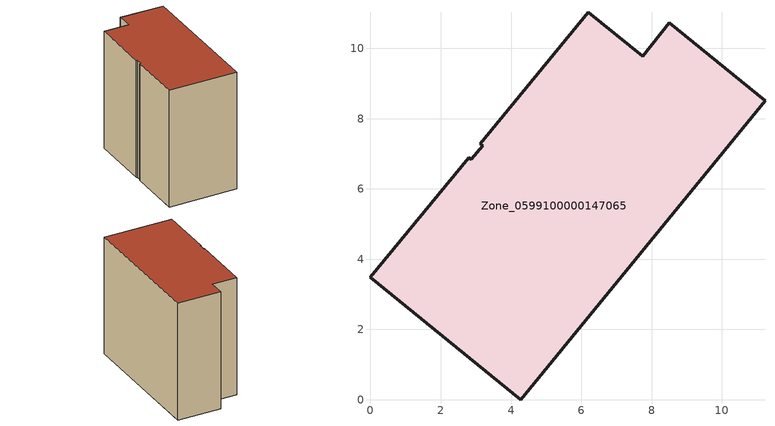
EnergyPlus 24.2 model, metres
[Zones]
Zone_0599100000147065
 floor ground (C_G): 2.8,6.89 2.86,6.85 3.19,7.22 3.12,7.28 6.2,11.03 7.75,9.78 8.51,10.73 11.23,8.52 4.28,0 0,3.48 z0
 wall outside (C_F): 11.23,8.52 8.51,10.73 7.75,9.78 6.2,11.03 3.12,7.28 3.19,7.22 2.86,6.85 2.8,6.89 0,3.48 4.28,0 11.23,8.52 z0:9.55
 roof outside (C_R): 3.12,7.28 3.19,7.22 2.86,6.85 2.8,6.89 0,3.48 4.28,0 11.23,8.52 8.51,10.73 7.75,9.78 6.2,11.03 z9.55
[BUILDING]
Pand.0599100000147065: North Axis=0; Terrain=City; Loads Convergence Tolerance Value=0.04; Temperature Convergence Tolerance Value=0.4; Solar Distribution=FullExterior; Maximum Number of Warmup Days=25; Minimum Number of Warmup Days=1
[Site:Location]
Rotterdam.The.Hague.AP_ZH_NLD Design_Conditions: Latitude=51.96; Longitude=4.45; Time Zone=1; Elevation=-4.5
[SITE:GROUNDTEMPERATURE:BUILDINGSURFACE]
18, 18, 18, 18, 18, 18, 18, 18, 18, 18, 18, 18
[MATERIAL] Thermal Absorptance=0.9; Solar Absorptance=0.7; Visible Absorptance=0.7
Name | Roughness | Thickness | Conductivity | Density | Specific Heat
G.TC.1946 | MediumSmooth | 0.15 | 1 | 540 | 1210
F.TC.1946 | Rough | 0.3 | 0.857143 | 1920 | 840
R.TC.1946 | MediumRough | 0.2 | 0.909091 | 1500 | 1000
[CONSTRUCTION]
C_G: G.TC.1946
C_F: F.TC.1946
C_R: R.TC.1946
[ZONE]
Zone_0599100000147065: Type=1; Multiplier=1; Ceiling Height=Autocalculate; Volume=Autocalculate; Floor Area=autocalculate; Part of Total Floor Area=Yes
[ZONEINFILTRATION:DESIGNFLOWRATE]
Infil_Zone_0599100000147065: Zone or ZoneList or Space or SpaceList=Zone_0599100000147065; Schedule=AlwaysOn; Design Flow Rate Calculation Method=Flow/Area; Flow Rate per Floor Area=0.003; Constant Term Coefficient=1; Temperature Term Coefficient=0; Velocity Term Coefficient=0; Velocity Squared Term Coefficient=0
[HVACTEMPLATE:ZONE:IDEALLOADSAIRSYSTEM]
Zone_0599100000147065: Maximum Heating Supply Air Temperature=50; Minimum Cooling Supply Air Temperature=13; Maximum Heating Supply Air Humidity Ratio=0.0156; Minimum Cooling Supply Air Humidity Ratio=0.0077; Heating Limit=NoLimit; Cooling Limit=NoLimit; Dehumidification Control Type=ConstantSensibleHeatRatio; Cooling Sensible Heat Ratio=0.7; Dehumidification Setpoint=60; Humidification Control Type=None; Humidification Setpoint=30; Outdoor Air Method=None; Outdoor Air Flow Rate per Person=0.00944; Outdoor Air Flow Rate per Zone Floor Area=0; Outdoor Air Flow Rate per Zone=0; Demand Controlled Ventilation Type=None; Outdoor Air Economizer Type=NoEconomizer; Heat Recovery Type=None; Sensible Heat Recovery Effectiveness=0.7; Latent Heat Recovery Effectiveness=0.65
[ZONECONTROL:THERMOSTAT]
ThermostatControl_Zone_0599100000147065: Zone or ZoneList=Zone_0599100000147065; Control Type Schedule=DualSetpointControlType; Control 1=Thermostat_Zone_0599100000147065; Temperature Difference Between Cutout And Setpoint=0
[THERMOSTATSETPOINT:DUALSETPOINT]
Thermostat_Zone_0599100000147065: Heating Setpoint Temperature Schedule=HeatingSetpoint_Zone_0599100000147065; Cooling Setpoint Temperature Schedule=CoolingSetpoint_Zone_0599100000147065
[SCHEDULE:COMPACT]
HeatingSetpoint_Zone_0599100000147065: Through: 12/31, For: AllDays, Until: 24:00, 21
CoolingSetpoint_Zone_0599100000147065: Through: 12/31, For: AllDays, Until: 24:00, 24
DualSetpointControlType: Through: 12/31, For: AllDays, Until: 24:00, 4
AlwaysOn: Through: 12/31, For: AllDays, Until: 24:00, 1
